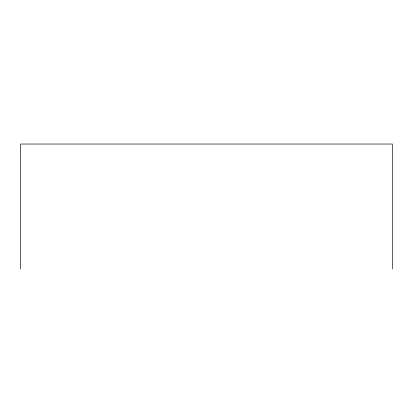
<?xml version="1.0" encoding="UTF-8"?>
<svg xmlns="http://www.w3.org/2000/svg" width="413" height="413" viewBox="0 0 413 413"><rect width="100%" height="100%" fill="white"/><g stroke="black" fill="none" stroke-linecap="round" stroke-linejoin="round"><path stroke-width="0.62" d="M392.35 268.966L392.35 144.034L20.65 144.034L20.65 268.966"/></g></svg>
